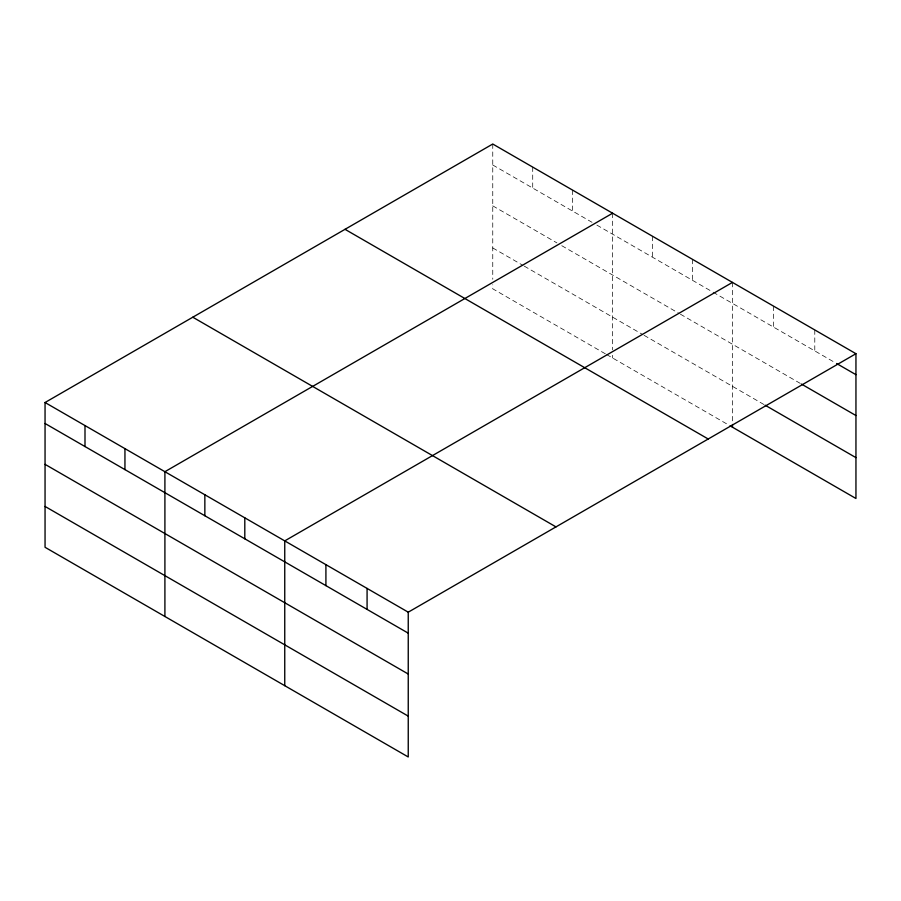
<?xml version="1.0" encoding="UTF-8"?>
<svg xmlns="http://www.w3.org/2000/svg" width="901" height="901" viewBox="0 0 901 901"><rect width="100%" height="100%" fill="white"/><g stroke="black" fill="none" stroke-linecap="round" stroke-linejoin="round"><path stroke-width="0.68" stroke-dasharray="4.5 3.38" d="M492.757 164.996L592.036 222.31M596.879 225.104L711.88 291.507M713.096 292.206L835.373 362.799M492.757 205.856L556.931 242.898M561.774 245.691L679.196 313.492M680.413 314.19L800.257 383.387M492.757 247.955L523.03 265.423M524.236 266.122L642.875 334.62M644.091 335.318L763.947 404.515M605.348 353.811L492.757 288.816L492.757 284.727M606.564 354.51L728.83 425.103M814.786 329.946L814.786 350.917M773.632 306.182L773.632 327.153M732.468 282.407L732.468 421.758M692.52 259.342L692.52 280.324M652.561 236.287L652.561 257.258M612.612 213.222L612.612 349.836M612.612 355.287L612.612 358.001M572.664 190.156L572.664 211.127M532.716 167.09L532.716 188.061M492.757 144.025L492.757 279.276"/><path stroke-width="1.35" d="M855.95 353.71L492.757 144.025L45.05 402.51L45.05 547.29L408.243 756.975L408.243 612.184L855.95 353.71L855.95 498.49L730.047 425.801M612.612 213.222L164.906 471.696L164.906 616.487M732.468 282.407L284.75 540.893L284.75 685.684M836.578 363.497L855.95 374.681M801.473 384.085L855.95 415.541M765.152 405.213L855.95 457.64M345.015 229.316L708.209 439.001M192.791 317.208L555.985 526.894M45.05 402.51L408.243 612.184M45.05 423.481L408.243 633.166M45.05 464.342L408.243 674.027M45.05 506.441L408.243 716.126M732.468 424.484L732.468 427.198M367.079 588.421L367.079 609.403M325.914 564.657L325.914 585.639M244.802 517.827L244.802 538.809M204.854 494.762L204.854 515.744M124.946 448.63L124.946 469.612M84.998 425.565L84.998 446.547"/></g></svg>
